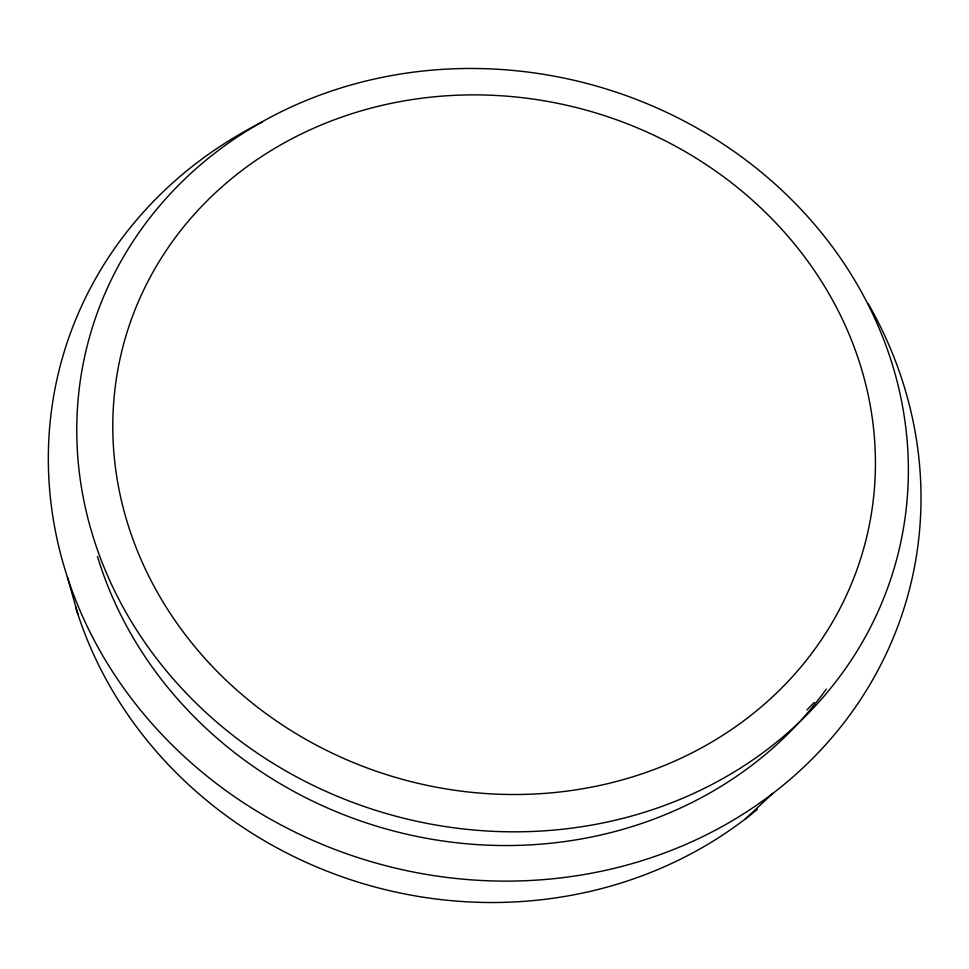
<?xml version="1.0" encoding="UTF-8"?>
<svg xmlns="http://www.w3.org/2000/svg" width="969" height="969" viewBox="0 0 969 969"><rect width="100%" height="100%" fill="white"/><g stroke="black" fill="none" stroke-linecap="round" stroke-linejoin="round"><path stroke-width="1.45" d="M806.911 709.938L814.214 702.44M745.427 818.878L772.644 793.538M67.442 577.27L77.811 614.007M868.285 303.794A439.102 399.858 15.7 0 1 697.401 839.166A439.102 399.858 15.7 0 1 106.396 661.791A439.102 399.858 15.7 0 1 262.442 121.973M826.278 689.129A406.508 369.916 15.7 0 1 426.917 838.379A406.508 369.916 15.7 0 1 97.481 556.436M757.334 809.381A416.84 383.506 15.7 0 1 75.509 606.703M184.631 691.478A418.596 378.6 15.7 0 0 888.5 585.579A418.596 378.6 15.7 0 0 404.582 73.402A418.596 378.6 15.7 0 0 184.631 691.478M209.752 663.692A383.894 346.975 15.7 0 0 856.305 571.431A383.894 346.975 15.7 0 0 416.258 98.959A383.894 346.975 15.7 0 0 209.752 663.692"/></g></svg>
